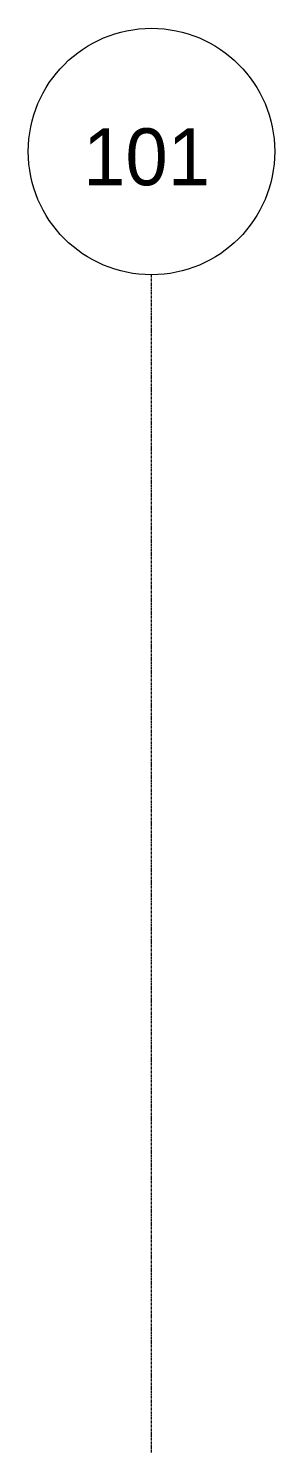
# Model space of a CAD drawing. Header units: millimetres. Extents: x 78096 to 288885, y -20632 to 149556.
# Drawn here: x 210684 to 211984, y 142091 to 149556 of the extents above; entities that cross this region are included whole.
import ezdxf

# ---------------------------------------------------------------- set-up
doc = ezdxf.new("R2010")
doc.units = ezdxf.units.MM
doc.linetypes.add('Grid Line', pattern=[22.225, 12.7, -3.175, 3.175, -3.175])
doc.layers.add('S-GRID', color=1, linetype='Continuous', lineweight=9)
doc.layers.add('S-GRID-IDEN', color=1, linetype='Continuous', lineweight=9)
doc.styles.add('Neue Haas Unica W1G', font='Linotype - Neue Haas Unica W1G.ttf', dxfattribs={"height": 300})

# ---------------------------------------------------------------- blocks, each defined once
blk = doc.blocks.new('Grid - M_Grid Head - Circle-24584-TOMH A-A')
at = {"layer": 'S-GRID-IDEN'}
blk.add_circle((-14362.1, 148906.2), 650, dxfattribs=at)

msp = doc.modelspace()

# ---------------------------------------------------------------- linework, layer by layer
at = {"layer": 'S-GRID', "linetype": 'Grid Line'}
msp.add_line((211334.389, 78125.107), (211334.389, 148256.175), dxfattribs=at)

# ---------------------------------------------------------------- block references
at = {"layer": 'S-GRID-IDEN'}
msp.add_blockref('Grid - M_Grid Head - Circle-24584-TOMH A-A', (225696.455, 0), dxfattribs=at)

# ---------------------------------------------------------------- next in the draw order: texts
at = {"layer": 'S-GRID-IDEN', "insert": (210973.767, 149028.502), "char_height": 300, "width": 865.8225, "attachment_point": 1, "style": 'Neue Haas Unica W1G', "bg_fill": 3, "box_fill_scale": 1.25, "bg_fill_color": 256, "bg_fill_true_color": 13158600, "bg_fill_transparency": 0}
msp.add_mtext('101', dxfattribs=at)

doc.saveas('drawing.dxf')
